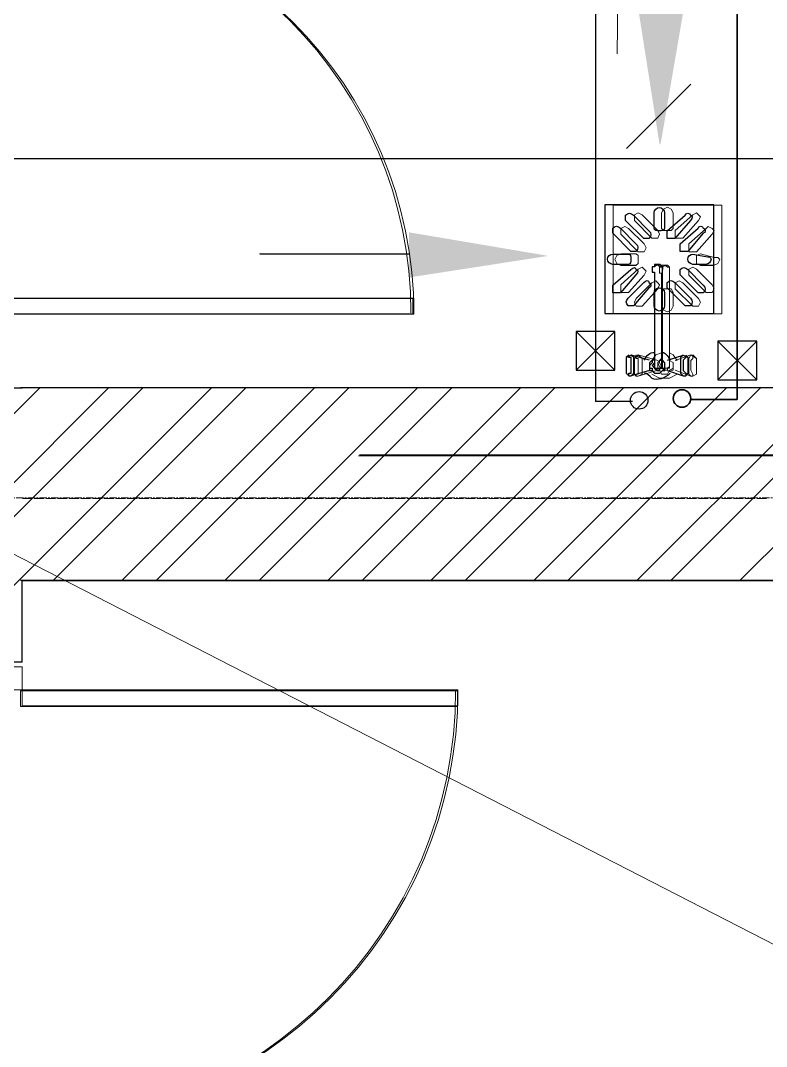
# Model space of a CAD drawing. Header units: millimetres. Extents: x -10178924 to 11692288, y -947381 to 58396.
# Drawn here: x 773527 to 775153, y -787886 to -785650 of the extents above; entities that cross this region are included whole.
import ezdxf

# ---------------------------------------------------------------- set-up
doc = ezdxf.new("R2010")
doc.units = ezdxf.units.MM
doc.linetypes.add('HIDDEN', pattern=[9.525, 6.35, -3.175])
doc.linetypes.add('осевая', pattern=[50.8, 31.75, -6.35, 6.35, -6.35])
for name, color, linetype, lineweight in [('PDF _0', 7, 'Continuous', 9), ('PDF _Разрезы', 7, 'Continuous', 9), ('PDF _Текст', 7, 'Continuous', 5), ('АР_Двери', 250, 'Continuous', 9), ('Двери', 7, 'Continuous', 9), ('Оси', 253, 'Continuous', 9), ('Основная ГКЛ', 250, 'Continuous', 9), ('Размеры осевые', 153, 'Continuous', 9), ('Сантехнические приборы', 7, 'Continuous', 9), ('ШТРИХОВКА', 252, 'Continuous', 15)]:
    doc.layers.add(name, color=color, linetype=linetype, lineweight=lineweight)
for name, color, linetype in [('PDF _PDF _Разрезы', 7, 'Continuous'), ('PDF _ВК_В1', 5, 'Continuous'), ('PDF _ВК_Т3', 1, 'Continuous'), ('PDF _Стены внутр.1', 7, 'Continuous'), ('PDF _ТХ оборудование', 1, 'Continuous'), ('Стены внутр.1', 7, 'Continuous'), ('ТХ пищеблок новое 12.09', 252, 'Continuous')]:
    doc.layers.add(name, color=color, linetype=linetype)
for name, color, linetype, true_color in [('PDF _АР_Двери', 7, 'Continuous', 0x545454), ('PDF _Оборудование', 7, 'Continuous', 0x767676), ('PDF _Оси', 8, 'Continuous', 0x414141), ('PDF _Размеры осевые', 7, 'Continuous', 0x5d6970), ('PDF _Стены отделка', 7, 'Continuous', 0xb505c2), ('PDF _штриховка', 7, 'Continuous', 0x95834a)]:
    doc.layers.add(name, color=color, linetype=linetype, true_color=true_color)
doc.layers.add('PDF _Сантехнические приборы', color=7, linetype='Continuous', lineweight=9, true_color=0x767676)
doc.layers.add('PDF _ТХ ВК Трапы', color=7, linetype='Continuous', lineweight=9, true_color=0x7f7f7f)

# ---------------------------------------------------------------- blocks, each defined once
blk = doc.blocks.new('*U2241')
at = {"layer": 'АР_Двери'}
for points in [[(50, 0), (0, 0), (0, 125), (50, 125)], [(1414.8, 0), (1464.8, 0), (1464.8, 125), (1414.8, 125)], [(50, -464.8), (85, -464.8), (85, 0), (50, 0)], [(1414.8, -900), (1379.8, -900), (1379.8, 0), (1414.8, 0)]]:
    blk.add_lwpolyline(points, close=True, dxfattribs=at)
for centre, radius, start, end in [((50, 0), 464.8, 270, 0), ((1414.8, 0), 900, 180, 270)]:
    blk.add_arc(centre, radius, start, end, dxfattribs=at)
at = {"layer": 'Основная ГКЛ', "ltscale": 5}
for p, q in [((-10, 0), (-10, 125)), ((1474.8, 0), (1474.8, 125))]:
    blk.add_line(p, q, dxfattribs=at)
blk = doc.blocks.new('*U2231')
at = {"layer": 'АР_Двери'}
for points in [[(-999.9, 0), (-1049.9, 0), (-1049.9, 125), (-999.9, 125)], [(-50, 0), (0, 0), (0, 125), (-50, 125)], [(-50, -949.9), (-85, -949.9), (-85, 0), (-50, 0)]]:
    blk.add_lwpolyline(points, close=True, dxfattribs=at)
blk.add_arc((-50, 0), 949.9, 180, 270, dxfattribs=at)
at = {"layer": 'Основная ГКЛ', "linetype": 'HIDDEN', "ltscale": 5}
for p, q in [((-1059.9, 125), (-1059.9, 0)), ((10, 0), (10, 125))]:
    blk.add_line(p, q, dxfattribs=at)
blk = doc.blocks.new('_Oblique')
at = {"color": 0, "linetype": 'ByBlock', "lineweight": -2}
blk.add_line((-0.5, -0.5), (0.5, 0.5), dxfattribs=at)
blk = doc.blocks.new('A$C5282721b')
at = {"layer": 'ШТРИХОВКА', "ltscale": 100, "true_color": 0x000000, "transparency": 33554687}
h = blk.add_hatch(dxfattribs=at)
h.set_pattern_fill('ANSI31', color=18, scale=50)
h.set_pattern_definition([(45, (-78432.53, 22970.06), (-112.2532, 112.2532), [])])
h.paths.add_polyline_path([(51172.073, -6080.061), (51172.073, -6258.074), (50792.073, -6258.074), (50792.073, -5660.061), (53709.391, -5660.061), (53709.391, -5442.061), (54269.391, -5442.061), (54269.391, -12156.906), (47519.391, -12156.906), (47519.391, -11596.906), (50792.073, -11596.906), (50792.073, -11510.474), (51172.073, -11510.474), (51172.073, -11596.906), (53709.391, -11596.906), (53709.391, -6080.061)])
at = {"layer": 'PDF _Разрезы', "color": 18, "lineweight": 9, "true_color": 0x000000, "transparency": 33554687}
blk.add_lwpolyline([(-3851.775, -5161.054), (61037.167, -5161.054)], dxfattribs=at)
at = {"layer": 'PDF _ТХ ВК Трапы', "transparency": 33554687}
blk.add_line((52468.857, -4932.427), (52473.09, -4602.225), dxfattribs=at)
at = {"layer": 'Оси', "color": 18, "ltscale": 50, "true_color": 0x000000, "transparency": 33554687}
blk.add_line((51907.043, -5806.478), (55244.94, -5806.478), dxfattribs=at)
at = {"layer": 'Размеры осевые', "color": 251, "linetype": 'осевая', "ltscale": 0.5, "transparency": 33554687}
blk.add_line((-9750, -5900), (57900, -5900), dxfattribs=at)
at = {"layer": 'Сантехнические приборы', "color": 18, "true_color": 0x000000, "transparency": 33554559}
blk.add_lwpolyline([(52016.995, -5368.702), (51691.026, -5368.702)], dxfattribs=at)
blk.add_lwpolyline([(52016.995, -5368.702), (51691.026, -5368.702)], dxfattribs=at)
for points in [[(52516.531, -4834.994), (52563.098, -5131.329), (52613.898, -4834.994)], [(52016.995, -5322.135), (52317.563, -5372.936), (52016.995, -5419.503)]]:
    blk.add_solid(points, dxfattribs=at)
at = {"layer": 'Стены внутр.1', "color": 18, "linetype": 'Continuous', "true_color": 0x000000, "transparency": 33554687}
blk.add_line((51172.073, -6258.074), (50792.073, -6258.074), dxfattribs=at)
at = {"layer": 'Стены внутр.1', "color": 18, "linetype": 'Continuous', "true_color": 0x000000, "transparency": 33554687, "flags": 128}
for points in [[(50792.073, -5660.061), (51172.073, -5660.061)], [(53709.391, -5660.061), (51172.073, -5660.061)], [(51172.073, -6258.074), (51172.073, -6080.061)], [(51172.073, -6080.061), (53709.391, -6080.061)]]:
    blk.add_lwpolyline(points, dxfattribs=at)
at = {"layer": 'ТХ пищеблок новое 12.09', "transparency": 33554687}
for p, q in [((52442.133, -5261.475), (52442.133, -5498.51)), ((52679.169, -5261.475), (52442.133, -5261.475)), ((52679.169, -5498.51), (52679.169, -5261.475)), ((52487.277, -5284.078), (52487.277, -5284.049)), ((52487.277, -5284.049), (52487.277, -5284.049)), ((52487.277, -5284.163), (52487.277, -5284.078)), ((52487.277, -5284.303), (52487.277, -5284.163)), ((52487.277, -5284.493), (52487.277, -5284.303)), ((52487.277, -5284.733), (52487.277, -5284.493)), ((52487.277, -5285.019), (52487.277, -5284.733)), ((52487.277, -5285.349), (52487.277, -5285.019)), ((52487.277, -5285.721), (52487.277, -5285.349)), ((52487.277, -5286.132), (52487.277, -5285.721)), ((52487.277, -5286.58), (52487.277, -5286.132)), ((52487.277, -5287.062), (52487.277, -5286.58)), ((52487.277, -5287.576), (52487.277, -5287.062)), ((52487.277, -5288.12), (52487.277, -5287.576)), ((52487.277, -5288.69), (52487.277, -5288.12)), ((52487.277, -5289.285), (52487.277, -5288.69)), ((52487.277, -5289.902), (52487.277, -5289.285)), ((52487.277, -5290.538), (52487.277, -5289.902)), ((52487.277, -5291.192), (52487.277, -5290.538)), ((52487.277, -5291.86), (52487.277, -5291.192)), ((52487.277, -5292.541), (52487.277, -5291.86)), ((52487.277, -5293.231), (52487.277, -5292.541)), ((52487.277, -5293.929), (52487.277, -5293.231)), ((52487.277, -5294.631), (52487.277, -5293.929)), ((52487.277, -5295.336), (52487.277, -5294.631)), ((52487.277, -5295.336), (52487.277, -5295.336)), ((52526.789, -5334.843), (52487.283, -5295.337)), ((52504.214, -5284.05), (52538.076, -5317.912)), ((52549.364, -5312.268), (52549.364, -5278.406)), ((52571.938, -5278.406), (52571.938, -5312.268)), ((52577.582, -5317.912), (52617.088, -5284.05)), ((52628.375, -5295.337), (52594.513, -5334.843)), ((52459.059, -5323.555), (52459.059, -5312.268)), ((52475.995, -5312.268), (52509.858, -5346.13)), ((52605.801, -5346.13), (52645.306, -5312.268)), ((52498.57, -5363.061), (52459.064, -5323.555)), ((52527.488, -5334.842), (52526.783, -5334.842)), ((52526.783, -5334.842), (52526.783, -5334.842)), ((52528.191, -5334.842), (52527.488, -5334.842)), ((52528.889, -5334.842), (52528.191, -5334.842)), ((52529.579, -5334.842), (52528.889, -5334.842)), ((52530.26, -5334.842), (52529.579, -5334.842)), ((52530.928, -5334.842), (52530.26, -5334.842)), ((52531.582, -5334.842), (52530.928, -5334.842)), ((52532.218, -5334.842), (52531.582, -5334.842)), ((52532.835, -5334.842), (52532.218, -5334.842)), ((52533.43, -5334.842), (52532.835, -5334.842)), ((52534, -5334.842), (52533.43, -5334.842)), ((52534.543, -5334.842), (52534, -5334.842)), ((52535.057, -5334.842), (52534.543, -5334.842)), ((52535.54, -5334.842), (52535.057, -5334.842)), ((52535.987, -5334.842), (52535.54, -5334.842)), ((52536.399, -5334.842), (52535.987, -5334.842)), ((52536.77, -5334.842), (52536.399, -5334.842)), ((52537.101, -5334.842), (52536.77, -5334.842)), ((52537.387, -5334.842), (52537.101, -5334.842)), ((52537.627, -5334.842), (52537.387, -5334.842)), ((52537.817, -5334.842), (52537.627, -5334.842)), ((52537.956, -5334.842), (52537.817, -5334.842)), ((52538.042, -5334.842), (52537.956, -5334.842)), ((52538.071, -5334.842), (52538.042, -5334.842)), ((52538.071, -5334.842), (52538.071, -5334.842)), ((52656.594, -5323.555), (52622.732, -5363.061)), ((52499.27, -5363.061), (52498.565, -5363.061)), ((52498.565, -5363.061), (52498.565, -5363.061)), ((52499.972, -5363.061), (52499.27, -5363.061)), ((52500.67, -5363.061), (52499.972, -5363.061)), ((52501.361, -5363.061), (52500.67, -5363.061)), ((52502.041, -5363.061), (52501.361, -5363.061)), ((52502.709, -5363.061), (52502.041, -5363.061)), ((52503.363, -5363.061), (52502.709, -5363.061)), ((52503.999, -5363.061), (52503.363, -5363.061)), ((52504.616, -5363.061), (52503.999, -5363.061)), ((52505.211, -5363.061), (52504.616, -5363.061)), ((52505.782, -5363.061), (52505.211, -5363.061)), ((52506.325, -5363.061), (52505.782, -5363.061)), ((52506.839, -5363.061), (52506.325, -5363.061)), ((52507.321, -5363.061), (52506.839, -5363.061)), ((52507.769, -5363.061), (52507.321, -5363.061)), ((52508.18, -5363.061), (52507.769, -5363.061)), ((52508.552, -5363.061), (52508.18, -5363.061)), ((52508.882, -5363.061), (52508.552, -5363.061)), ((52509.168, -5363.061), (52508.882, -5363.061)), ((52509.408, -5363.061), (52509.168, -5363.061)), ((52509.599, -5363.061), (52509.408, -5363.061)), ((52509.738, -5363.061), (52509.599, -5363.061)), ((52509.823, -5363.061), (52509.738, -5363.061)), ((52509.852, -5363.061), (52509.823, -5363.061)), ((52509.852, -5363.061), (52509.852, -5363.061)), ((52459.064, -5368.705), (52492.927, -5368.705)), ((52634.019, -5368.705), (52662.238, -5374.349)), ((52492.927, -5391.28), (52459.064, -5391.28)), ((52459.064, -5436.43), (52498.57, -5402.567)), ((52550.42, -5396.924), (52544.776, -5396.924)), ((52550.42, -5396.924), (52544.776, -5396.924)), ((52544.776, -5396.924), (52544.776, -5402.567)), ((52544.776, -5396.924), (52544.776, -5402.567)), ((52544.776, -5402.567), (52544.776, -5408.211)), ((52544.776, -5408.211), (52544.776, -5408.211)), ((52544.776, -5408.211), (52550.42, -5408.211)), ((52556.064, -5391.28), (52550.42, -5391.28)), ((52550.42, -5391.28), (52550.42, -5396.924)), ((52556.064, -5391.28), (52550.42, -5396.924)), ((52550.42, -5396.924), (52550.42, -5396.924)), ((52550.42, -5408.211), (52550.42, -5611.384)), ((52561.708, -5391.28), (52556.064, -5391.28)), ((52556.064, -5391.28), (52556.064, -5391.28)), ((52561.708, -5396.924), (52556.064, -5391.28)), ((52567.351, -5396.924), (52561.708, -5391.28)), ((52561.708, -5391.28), (52561.708, -5391.28)), ((52567.351, -5396.924), (52561.708, -5396.924)), ((52561.708, -5396.924), (52561.708, -5396.924)), ((52567.351, -5396.924), (52567.351, -5396.924)), ((52567.351, -5402.567), (52567.351, -5396.924)), ((52567.351, -5396.924), (52567.351, -5402.567)), ((52567.351, -5408.211), (52567.351, -5402.567)), ((52567.351, -5408.211), (52567.351, -5408.211)), ((52567.351, -5611.384), (52567.351, -5408.211)), ((52605.795, -5402.596), (52605.795, -5402.567)), ((52605.795, -5402.567), (52605.795, -5402.567)), ((52605.795, -5402.681), (52605.795, -5402.596)), ((52605.795, -5402.82), (52605.795, -5402.681)), ((52605.795, -5403.011), (52605.795, -5402.82)), ((52605.795, -5403.251), (52605.795, -5403.011)), ((52605.795, -5403.537), (52605.795, -5403.251)), ((52605.795, -5403.867), (52605.795, -5403.537)), ((52605.795, -5404.239), (52605.795, -5403.867)), ((52605.795, -5404.65), (52605.795, -5404.239)), ((52605.795, -5405.098), (52605.795, -5404.65)), ((52605.795, -5405.58), (52605.795, -5405.098)), ((52605.795, -5406.094), (52605.795, -5405.58)), ((52605.795, -5406.637), (52605.795, -5406.094)), ((52605.795, -5407.208), (52605.795, -5406.637)), ((52605.795, -5407.803), (52605.795, -5407.208)), ((52605.795, -5408.419), (52605.795, -5407.803)), ((52605.795, -5409.056), (52605.795, -5408.419)), ((52605.795, -5409.71), (52605.795, -5409.056)), ((52622.732, -5402.567), (52656.594, -5436.43)), ((52662.238, -5391.28), (52634.019, -5391.28)), ((52509.858, -5413.855), (52475.995, -5453.361)), ((52492.927, -5464.648), (52526.789, -5430.786)), ((52577.577, -5442.073), (52577.577, -5430.785)), ((52594.513, -5430.786), (52628.375, -5464.648)), ((52605.795, -5410.378), (52605.795, -5409.71)), ((52605.795, -5411.058), (52605.795, -5410.378)), ((52605.795, -5411.749), (52605.795, -5411.058)), ((52605.795, -5412.446), (52605.795, -5411.749)), ((52605.795, -5413.149), (52605.795, -5412.446)), ((52605.795, -5413.854), (52605.795, -5413.149)), ((52605.795, -5413.854), (52605.795, -5413.854)), ((52645.306, -5453.361), (52605.801, -5413.855)), ((52538.076, -5442.073), (52504.214, -5481.579)), ((52549.364, -5481.579), (52549.364, -5453.361)), ((52571.938, -5453.361), (52571.938, -5481.579)), ((52617.088, -5481.579), (52577.582, -5442.073)), ((52646.006, -5453.36), (52645.301, -5453.36)), ((52645.301, -5453.36), (52645.301, -5453.36)), ((52646.709, -5453.36), (52646.006, -5453.36)), ((52647.406, -5453.36), (52646.709, -5453.36)), ((52648.097, -5453.36), (52647.406, -5453.36)), ((52648.777, -5453.36), (52648.097, -5453.36)), ((52649.446, -5453.36), (52648.777, -5453.36)), ((52650.099, -5453.36), (52649.446, -5453.36)), ((52650.736, -5453.36), (52650.099, -5453.36)), ((52651.353, -5453.36), (52650.736, -5453.36)), ((52651.947, -5453.36), (52651.353, -5453.36)), ((52652.518, -5453.36), (52651.947, -5453.36)), ((52653.061, -5453.36), (52652.518, -5453.36)), ((52653.575, -5453.36), (52653.061, -5453.36)), ((52654.057, -5453.36), (52653.575, -5453.36)), ((52654.505, -5453.36), (52654.057, -5453.36)), ((52654.916, -5453.36), (52654.505, -5453.36)), ((52655.288, -5453.36), (52654.916, -5453.36)), ((52655.618, -5453.36), (52655.288, -5453.36)), ((52655.905, -5453.36), (52655.618, -5453.36)), ((52656.144, -5453.36), (52655.905, -5453.36)), ((52656.335, -5453.36), (52656.144, -5453.36)), ((52656.474, -5453.36), (52656.335, -5453.36)), ((52656.559, -5453.36), (52656.474, -5453.36)), ((52656.588, -5453.36), (52656.559, -5453.36)), ((52656.588, -5453.36), (52656.588, -5453.36)), ((52442.133, -5498.51), (52679.169, -5498.51)), ((52492.95, -5481.579), (52492.921, -5481.579)), ((52492.921, -5481.579), (52492.921, -5481.579)), ((52493.035, -5481.579), (52492.95, -5481.579)), ((52493.175, -5481.579), (52493.035, -5481.579)), ((52493.365, -5481.579), (52493.175, -5481.579)), ((52493.605, -5481.579), (52493.365, -5481.579)), ((52493.891, -5481.579), (52493.605, -5481.579)), ((52494.221, -5481.579), (52493.891, -5481.579)), ((52494.593, -5481.579), (52494.221, -5481.579)), ((52495.004, -5481.579), (52494.593, -5481.579)), ((52495.452, -5481.579), (52495.004, -5481.579)), ((52495.934, -5481.579), (52495.452, -5481.579)), ((52496.448, -5481.579), (52495.934, -5481.579)), ((52496.992, -5481.579), (52496.448, -5481.579)), ((52497.562, -5481.579), (52496.992, -5481.579)), ((52498.157, -5481.579), (52497.562, -5481.579)), ((52498.774, -5481.579), (52498.157, -5481.579)), ((52499.41, -5481.579), (52498.774, -5481.579)), ((52500.064, -5481.579), (52499.41, -5481.579)), ((52500.732, -5481.579), (52500.064, -5481.579)), ((52501.413, -5481.579), (52500.732, -5481.579)), ((52502.103, -5481.579), (52501.413, -5481.579)), ((52502.801, -5481.579), (52502.103, -5481.579)), ((52503.503, -5481.579), (52502.801, -5481.579)), ((52504.209, -5481.579), (52503.503, -5481.579)), ((52504.209, -5481.579), (52504.209, -5481.579)), ((52628.37, -5481.579), (52617.083, -5481.579)), ((52493.983, -5588.809), (52488.339, -5594.453)), ((52499.627, -5588.809), (52488.339, -5594.453)), ((52488.339, -5594.453), (52488.339, -5594.453)), ((52488.339, -5594.453), (52488.339, -5600.097)), ((52488.339, -5600.097), (52488.339, -5605.741)), ((52488.339, -5605.741), (52488.339, -5617.028)), ((52493.983, -5594.453), (52493.983, -5588.809)), ((52499.627, -5594.453), (52493.983, -5594.453)), ((52505.271, -5594.453), (52499.627, -5588.809)), ((52539.133, -5600.097), (52499.627, -5588.809)), ((52499.627, -5600.097), (52499.627, -5594.453)), ((52499.627, -5605.741), (52499.627, -5600.097)), ((52499.627, -5617.028), (52499.627, -5605.741)), ((52505.271, -5600.097), (52505.271, -5594.453)), ((52505.271, -5605.741), (52505.271, -5600.097)), ((52505.271, -5617.028), (52505.271, -5605.741)), ((52544.776, -5600.097), (52539.133, -5605.741)), ((52539.133, -5605.741), (52539.133, -5605.741)), ((52539.133, -5605.741), (52539.133, -5617.028)), ((52544.776, -5605.741), (52539.133, -5611.384)), ((52550.42, -5594.453), (52544.776, -5600.097)), ((52550.42, -5600.097), (52544.776, -5600.097)), ((52544.776, -5600.097), (52544.776, -5605.741)), ((52550.42, -5605.741), (52544.776, -5611.384)), ((52550.42, -5605.741), (52550.42, -5605.741)), ((52567.351, -5600.097), (52567.351, -5594.453)), ((52572.995, -5605.741), (52567.351, -5600.097)), ((52572.995, -5605.741), (52567.351, -5600.097)), ((52567.351, -5600.097), (52567.351, -5600.097)), ((52567.351, -5611.384), (52567.351, -5605.741)), ((52567.351, -5605.741), (52567.351, -5605.741)), ((52572.995, -5617.028), (52572.995, -5605.741)), ((52572.995, -5605.741), (52572.995, -5605.741)), ((52572.995, -5611.384), (52572.995, -5605.741)), ((52578.639, -5600.097), (52612.501, -5588.809)), ((52612.501, -5588.809), (52606.857, -5594.453)), ((52606.857, -5594.453), (52606.857, -5600.097)), ((52606.857, -5600.097), (52606.857, -5605.741)), ((52606.857, -5605.741), (52606.857, -5617.028)), ((52612.501, -5588.809), (52623.788, -5594.453)), ((52618.145, -5594.453), (52612.501, -5600.097)), ((52612.501, -5600.097), (52612.501, -5605.741)), ((52612.501, -5605.741), (52612.501, -5617.028)), ((52623.788, -5594.453), (52618.145, -5588.809)), ((52618.145, -5588.809), (52618.145, -5594.453)), ((52618.145, -5594.453), (52618.145, -5594.453)), ((52623.788, -5600.097), (52623.788, -5594.453)), ((52623.788, -5594.453), (52623.788, -5594.453)), ((52623.788, -5605.741), (52623.788, -5600.097)), ((52623.788, -5617.028), (52623.788, -5605.741)), ((52488.339, -5617.028), (52488.339, -5622.672)), ((52488.339, -5622.672), (52488.339, -5628.315)), ((52488.339, -5628.315), (52488.339, -5628.315)), ((52488.339, -5628.315), (52493.983, -5633.959)), ((52493.983, -5633.959), (52488.339, -5628.315)), ((52493.983, -5633.959), (52493.983, -5628.315)), ((52493.983, -5628.315), (52499.627, -5628.315)), ((52499.627, -5622.672), (52499.627, -5617.028)), ((52539.133, -5622.672), (52499.627, -5633.959)), ((52499.627, -5628.315), (52499.627, -5622.672)), ((52499.627, -5633.959), (52505.271, -5628.315)), ((52505.271, -5622.672), (52505.271, -5617.028)), ((52505.271, -5628.315), (52505.271, -5622.672)), ((52539.133, -5611.384), (52539.133, -5617.028)), ((52539.133, -5617.028), (52539.133, -5622.672)), ((52539.133, -5617.028), (52544.776, -5617.028)), ((52539.133, -5622.672), (52544.776, -5622.672)), ((52544.776, -5611.384), (52544.776, -5611.384)), ((52544.776, -5611.384), (52550.42, -5617.028)), ((52544.776, -5617.028), (52544.776, -5622.672)), ((52544.776, -5622.672), (52550.42, -5628.315)), ((52544.776, -5622.672), (52550.42, -5628.315)), ((52550.42, -5611.384), (52550.42, -5617.028)), ((52550.42, -5617.028), (52550.42, -5617.028)), ((52550.42, -5617.028), (52556.064, -5622.672)), ((52550.42, -5617.028), (52550.42, -5617.028)), ((52550.42, -5617.028), (52556.064, -5617.028)), ((52550.42, -5628.315), (52556.064, -5628.315)), ((52550.42, -5628.315), (52556.064, -5628.315)), ((52556.064, -5617.028), (52561.708, -5617.028)), ((52556.064, -5617.028), (52556.064, -5617.028)), ((52556.064, -5622.672), (52556.064, -5622.672)), ((52556.064, -5622.672), (52561.708, -5622.672)), ((52556.064, -5628.315), (52561.708, -5628.315)), ((52556.064, -5628.315), (52561.708, -5628.315)), ((52561.708, -5617.028), (52567.351, -5611.384)), ((52561.708, -5622.672), (52561.708, -5617.028)), ((52561.708, -5617.028), (52567.351, -5617.028)), ((52561.708, -5617.028), (52561.708, -5617.028)), ((52561.708, -5617.028), (52561.708, -5617.028)), ((52561.708, -5628.315), (52567.351, -5622.672)), ((52561.708, -5628.315), (52567.351, -5622.672)), ((52567.351, -5617.028), (52567.351, -5611.384)), ((52567.351, -5611.384), (52567.351, -5611.384)), ((52567.351, -5622.672), (52572.995, -5617.028)), ((52567.351, -5622.672), (52572.995, -5622.672)), ((52572.995, -5617.028), (52572.995, -5611.384)), ((52572.995, -5622.672), (52572.995, -5617.028)), ((52572.995, -5617.028), (52572.995, -5617.028)), ((52578.639, -5622.672), (52612.501, -5633.959)), ((52606.857, -5617.028), (52606.857, -5622.672)), ((52606.857, -5622.672), (52606.857, -5628.315)), ((52606.857, -5628.315), (52612.501, -5633.959)), ((52612.501, -5617.028), (52612.501, -5622.672)), ((52612.501, -5622.672), (52618.145, -5628.315)), ((52618.145, -5628.315), (52618.145, -5628.315)), ((52618.145, -5628.315), (52618.145, -5633.959)), ((52618.145, -5633.959), (52623.788, -5628.315)), ((52618.145, -5633.959), (52623.788, -5628.315)), ((52623.788, -5622.672), (52623.788, -5617.028)), ((52623.788, -5628.315), (52623.788, -5622.672)), ((52623.788, -5628.315), (52623.788, -5628.315)), ((52493.983, -5633.959), (52499.627, -5633.959)), ((52499.627, -5633.959), (52499.627, -5633.959)), ((52612.501, -5633.959), (52612.501, -5633.959)), ((52612.501, -5633.959), (52618.145, -5633.959))]:
    blk.add_line(p, q, dxfattribs=at)
for points in [[(52549.358, -5278.405), (52549.358, -5272.762), (52555.002, -5267.118), (52560.646, -5267.118)], [(52560.646, -5267.118), (52566.289, -5267.118), (52571.933, -5272.762), (52571.933, -5278.405)], [(52487.277, -5284.049), (52492.921, -5278.405), (52498.565, -5278.405), (52504.209, -5284.049)], [(52617.083, -5284.049), (52617.083, -5278.405), (52628.37, -5278.405), (52628.37, -5284.049)], [(52628.37, -5284.049), (52634.014, -5284.049), (52634.014, -5289.693), (52628.37, -5295.336)], [(52459.059, -5312.268), (52464.703, -5306.624), (52470.346, -5306.624), (52475.99, -5312.268)], [(52538.071, -5317.911), (52543.714, -5323.555), (52543.714, -5329.199), (52538.071, -5334.842)], [(52560.646, -5317.911), (52555.002, -5317.911), (52549.358, -5317.911), (52549.358, -5312.268)], [(52571.933, -5312.268), (52571.933, -5317.911), (52566.289, -5317.911), (52560.646, -5317.911)], [(52577.577, -5334.842), (52577.577, -5329.199), (52577.577, -5323.555), (52577.577, -5317.911)], [(52645.301, -5312.268), (52645.301, -5306.624), (52656.588, -5306.624), (52656.588, -5312.268)], [(52656.588, -5312.268), (52662.232, -5312.268), (52662.232, -5323.555), (52656.588, -5323.555)], [(52594.508, -5334.842), (52588.864, -5334.842), (52583.22, -5334.842), (52577.577, -5334.842)], [(52509.852, -5346.13), (52515.496, -5351.773), (52515.496, -5357.417), (52509.852, -5363.061)], [(52605.795, -5363.061), (52605.795, -5357.417), (52605.795, -5351.773), (52605.795, -5346.13)], [(52622.726, -5363.061), (52617.083, -5363.061), (52611.439, -5363.061), (52605.795, -5363.061)], [(52447.771, -5379.992), (52447.771, -5374.348), (52453.415, -5368.705), (52459.059, -5368.705)], [(52459.059, -5391.279), (52453.415, -5391.279), (52447.771, -5385.636), (52447.771, -5379.992)], [(52492.921, -5368.705), (52498.565, -5368.705), (52498.565, -5374.348), (52498.565, -5379.992)], [(52498.565, -5379.992), (52498.565, -5385.636), (52498.565, -5391.279), (52492.921, -5391.279)], [(52622.726, -5379.992), (52622.726, -5374.348), (52628.37, -5368.705), (52634.014, -5368.705)], [(52634.014, -5391.279), (52628.37, -5391.279), (52622.726, -5385.636), (52622.726, -5379.992)], [(52662.232, -5374.348), (52667.876, -5374.348), (52673.52, -5374.348), (52673.52, -5379.992)], [(52673.52, -5379.992), (52673.52, -5385.636), (52667.876, -5391.279), (52662.232, -5391.279)], [(52498.565, -5402.567), (52504.209, -5396.923), (52509.852, -5396.923), (52509.852, -5402.567)], [(52509.852, -5402.567), (52515.496, -5402.567), (52515.496, -5408.21), (52509.852, -5413.854)], [(52605.795, -5402.567), (52611.439, -5396.923), (52617.083, -5396.923), (52622.726, -5402.567)], [(52526.783, -5430.785), (52532.427, -5425.142), (52538.071, -5425.142), (52538.071, -5430.785)], [(52538.071, -5430.785), (52543.714, -5430.785), (52543.714, -5442.073), (52538.071, -5442.073)], [(52577.577, -5430.785), (52583.22, -5425.142), (52588.864, -5425.142), (52594.508, -5430.785)], [(52459.059, -5453.36), (52459.059, -5447.716), (52459.059, -5442.073), (52459.059, -5436.429)], [(52475.99, -5453.36), (52470.346, -5453.36), (52464.703, -5453.36), (52459.059, -5453.36)], [(52549.358, -5453.36), (52549.358, -5447.716), (52555.002, -5442.073), (52560.646, -5442.073)], [(52560.646, -5442.073), (52566.289, -5442.073), (52571.933, -5447.716), (52571.933, -5453.36)], [(52656.588, -5436.429), (52662.232, -5442.073), (52662.232, -5447.716), (52656.588, -5453.36)], [(52492.921, -5481.579), (52487.277, -5475.935), (52487.277, -5470.291), (52492.921, -5464.647)], [(52628.37, -5464.647), (52634.014, -5470.291), (52634.014, -5475.935), (52628.37, -5481.579)], [(52560.646, -5492.866), (52555.002, -5492.866), (52549.358, -5487.222), (52549.358, -5481.579)], [(52571.933, -5481.579), (52571.933, -5487.222), (52566.289, -5492.866), (52560.646, -5492.866)], [(52527.84, -5600.096), (52533.483, -5588.809), (52539.127, -5583.165), (52550.414, -5583.165)], [(52567.345, -5583.165), (52572.989, -5583.165), (52578.633, -5588.809), (52584.277, -5600.096)], [(52544.771, -5639.602), (52539.127, -5633.958), (52533.483, -5628.315), (52527.84, -5628.315)], [(52584.277, -5628.315), (52572.989, -5639.602), (52556.058, -5645.246), (52544.771, -5639.602)]]:
    blk.add_open_spline(points, degree=3, dxfattribs=at)
at = {"color": 18, "linetype": 'ByBlock', "true_color": 0x000000, "transparency": 33554687, "xscale": -1.000000000000001, "rotation": 90}
blk.add_blockref('*U2241', (51125.929, -4085.176), dxfattribs=at)
at = {"layer": 'PDF _Стены отделка', "ltscale": 0.1, "transparency": 33554687, "xscale": 140, "yscale": 140, "zscale": 140, "rotation": 180}
blk.add_blockref('_Oblique', (52559.391, -5068.784), dxfattribs=at)
at = {"layer": 'Двери', "color": 18, "linetype": 'Continuous', "ltscale": 2, "true_color": 0x000000, "transparency": 33554687, "rotation": 90}
blk.add_blockref('*U2231', (51172.073, -6268.074), dxfattribs=at)

msp = doc.modelspace()

# ---------------------------------------------------------------- linework, layer by layer
at = {"layer": 'PDF _0', "lineweight": 25}
for points in [[(774738, -786412.3), (774822.6, -786412.3), (774822.6, -786327.7), (774738, -786327.7)], [(775047, -786433.5), (775131.7, -786433.5), (775131.7, -786348.9), (775047, -786348.9)]]:
    msp.add_lwpolyline(points, close=True, dxfattribs=at)
for points in [[(774738, -786327.7), (774822.6, -786412.3)], [(774822.6, -786327.7), (774738, -786412.3)], [(775047, -786348.9), (775131.7, -786433.5)], [(775131.7, -786348.9), (775047, -786433.5)]]:
    msp.add_lwpolyline(points, dxfattribs=at)
at = {"layer": 'PDF _PDF _Разрезы', "lineweight": 9}
msp.add_lwpolyline([(718506.2, -785950.9), (783388.3, -785950.9)], dxfattribs=at)
at = {"layer": 'PDF _АР_Двери', "lineweight": 9}
msp.add_lwpolyline([(774378.1, -786287.5, 0.414212), (773478.5, -785387.9, 0.414212), (773942.1, -784924.3)], format="xyb", dxfattribs=at)
for points in [[(774382.4, -786289.6), (774382.4, -786255.7), (773480.7, -786255.7), (773480.7, -786289.6)], [(774479.7, -787110.9), (774479.7, -787144.7), (773527.3, -787144.7), (773527.3, -787110.9)]]:
    msp.add_lwpolyline(points, close=True, dxfattribs=at)
msp.add_arc((773525.1, -787108.8), 950.4, 270, 360, dxfattribs=at)
at = {"layer": 'PDF _ВК_В1', "lineweight": 30}
for points in [[(768798.5, -792055.4), (768798.5, -785312), (774780, -785312), (774780, -786480.3)], [(774860.7, -786480.1), (774780.3, -786480.1)]]:
    msp.add_lwpolyline(points, dxfattribs=at)
msp.add_circle((774875.5, -786478), 19.1, dxfattribs=at)
at = {"layer": 'PDF _ВК_Т3', "lineweight": 35}
for points in [[(775089.2, -786475.8), (775089.2, -785222.8), (772401.1, -785222.8), (772401.1, -783796.2)], [(774987.7, -786475.9), (775089.3, -786475.9)]]:
    msp.add_lwpolyline(points, dxfattribs=at)
msp.add_circle((774968.7, -786473.7), 19.1, dxfattribs=at)
at = {"layer": 'PDF _Оборудование', "color": 110, "lineweight": 9, "true_color": 0x00ff7f}
for points in [[(775055.5, -786289.6), (775055.5, -786052.5), (774818.4, -786052.5), (774818.4, -786289.6)], [(775055.5, -786289.6), (775055.5, -786052.5), (774818.4, -786052.5), (774818.4, -786289.6)], [(774949.6, -786069.4), (774949.6, -786103.3), (774945.4, -786107.5), (774936.9, -786107.5), (774928.5, -786107.5), (774924.2, -786103.3), (774924.2, -786069.4), (774928.5, -786061), (774936.9, -786056.7), (774945.4, -786061)], [(775038.5, -786183.7), (775008.9, -786183.7), (775000.4, -786179.5), (775000.4, -786171), (775000.4, -786162.6), (775008.9, -786158.3), (775038.5, -786166.8), (775047, -786166.8), (775051.2, -786171), (775047, -786179.5)], [(774886.1, -786204.9), (774852.3, -786243), (774835.3, -786243), (774835.3, -786226.1), (774873.4, -786192.2), (774881.9, -786188), (774886.1, -786192.2), (774890.4, -786196.5)], [(774869.2, -786255.7), (774865, -786264.2), (774869.2, -786272.7), (774873.4, -786272.7), (774877.7, -786272.7), (774881.9, -786272.7), (774915.8, -786234.6), (774881.9, -786272.7), (774877.7, -786272.7), (774873.4, -786272.7), (774869.2, -786272.7), (774865, -786264.2), (774869.2, -786255.7), (774903.1, -786221.9)], [(774924.2, -786272.7), (774924.2, -786243), (774928.5, -786234.6), (774936.9, -786234.6), (774945.4, -786234.6), (774949.6, -786243), (774949.6, -786272.7), (774945.4, -786281.1), (774936.9, -786285.3), (774928.5, -786281.1)], [(774869.2, -786387), (774869.2, -786378.5), (774865, -786387), (774865, -786391.2), (774865, -786395.4), (774865, -786408.1), (774865, -786412.3), (774865, -786420.8), (774869.2, -786425), (774869.2, -786420.8), (774873.4, -786420.8), (774873.4, -786412.3), (774873.4, -786408.1), (774873.4, -786395.4), (774873.4, -786391.2), (774873.4, -786387)], [(774865, -786387), (774873.4, -786378.5)], [(774869.2, -786387), (774869.2, -786378.5), (774865, -786387), (774865, -786391.2), (774865, -786395.4), (774865, -786408.1), (774865, -786412.3), (774865, -786420.8), (774869.2, -786425), (774869.2, -786420.8), (774873.4, -786420.8), (774873.4, -786412.3), (774873.4, -786408.1), (774873.4, -786395.4), (774873.4, -786391.2), (774873.4, -786387)], [(774924.2, -786374.3), (774911.5, -786378.5), (774903.1, -786391.2), (774911.5, -786378.5)], [(774941.2, -786387), (774941.2, -786391.2), (774949.6, -786395.4), (774949.6, -786408.1), (774949.6, -786412.3), (774941.2, -786412.3), (774936.9, -786420.8), (774932.7, -786420.8), (774924.2, -786420.8), (774920, -786412.3), (774915.8, -786412.3), (774915.8, -786408.1), (774915.8, -786395.4), (774920, -786391.2), (774924.2, -786387), (774920, -786391.2), (774915.8, -786395.4), (774915.8, -786408.1), (774915.8, -786412.3), (774920, -786412.3), (774924.2, -786420.8), (774932.7, -786420.8), (774936.9, -786420.8), (774941.2, -786412.3), (774949.6, -786412.3), (774949.6, -786408.1), (774949.6, -786395.4), (774941.2, -786391.2)], [(775000.4, -786387), (774992, -786378.5), (774992, -786387), (774987.7, -786391.2), (774987.7, -786395.4), (774987.7, -786408.1), (774987.7, -786412.3), (774992, -786420.8), (774992, -786425), (775000.4, -786420.8), (775000.4, -786412.3), (775000.4, -786408.1), (775000.4, -786395.4), (775000.4, -786391.2)], [(775000.4, -786387), (774987.7, -786378.5)], [(775000.4, -786387), (774992, -786378.5), (774992, -786387), (774987.7, -786391.2), (774987.7, -786395.4), (774987.7, -786408.1), (774987.7, -786412.3), (774992, -786420.8), (774992, -786425), (775000.4, -786420.8), (775000.4, -786412.3), (775000.4, -786408.1), (775000.4, -786395.4), (775000.4, -786391.2)]]:
    msp.add_lwpolyline(points, close=True, dxfattribs=at)
for points in [[(774924.2, -786069.4), (774928.5, -786061), (774936.9, -786056.7), (774945.4, -786061), (774949.6, -786069.4)], [(774865, -786086.4), (774865, -786082.1), (774865, -786077.9), (774865, -786073.7), (774873.4, -786069.4), (774881.9, -786073.7)], [(774915.8, -786107.6), (774920, -786116), (774915.8, -786124.5), (774911.5, -786124.5), (774907.3, -786124.5), (774903.1, -786124.5), (774865, -786086.4), (774865, -786082.2), (774865, -786077.9), (774865, -786073.7), (774873.4, -786069.5), (774881.9, -786073.7)], [(774915.8, -786107.5), (774881.9, -786073.7), (774915.8, -786107.5), (774920, -786116), (774915.8, -786124.5), (774911.5, -786124.5), (774907.3, -786124.5), (774903.1, -786124.5), (774865, -786086.4)], [(774924.2, -786103.3), (774924.2, -786069.5)], [(774949.6, -786069.4), (774949.6, -786103.3)], [(774970.8, -786124.5), (774953.9, -786124.5), (774953.9, -786107.5), (774992, -786073.7)], [(775004.7, -786086.4), (774970.8, -786124.5), (774953.9, -786124.5), (774953.9, -786107.6), (774992, -786073.7)], [(775004.7, -786086.4), (775008.9, -786077.9), (775004.7, -786073.7), (775000.4, -786069.4), (774992, -786073.7), (775000.4, -786069.4), (775004.7, -786073.7), (775008.9, -786077.9), (775004.7, -786086.4), (774970.8, -786124.5)], [(774835.3, -786116), (774835.3, -786103.3), (774843.8, -786099.1), (774852.3, -786103.3), (774886.1, -786137.2), (774890.4, -786145.7), (774886.1, -786154.1), (774881.9, -786154.1), (774877.7, -786154.1), (774873.4, -786154.1), (774835.3, -786116), (774873.4, -786154.1), (774877.7, -786154.1), (774881.9, -786154.1), (774886.1, -786154.1), (774890.4, -786145.7), (774886.1, -786137.2)], [(774835.3, -786116), (774835.3, -786103.3), (774843.8, -786099.1), (774852.3, -786103.3)], [(774852.3, -786103.3), (774886.1, -786137.2)], [(774949.6, -786103.3), (774945.4, -786107.6), (774936.9, -786107.6), (774928.5, -786107.6), (774924.2, -786103.3)], [(775021.6, -786103.3), (775025.8, -786099.1), (775034.3, -786103.3), (775038.5, -786107.6), (775034.3, -786116), (775000.4, -786154.1), (774983.5, -786154.1), (774983.5, -786137.2), (775021.6, -786103.3), (774983.5, -786137.2), (774983.5, -786154.1), (775000.4, -786154.1)], [(775021.6, -786103.3), (775025.8, -786099.1), (775034.3, -786103.3), (775038.5, -786107.5), (775034.3, -786116), (775000.4, -786154.1)], [(774835.3, -786183.7), (774826.9, -786179.5), (774822.6, -786171), (774826.9, -786162.6), (774835.3, -786158.3), (774869.2, -786158.3)], [(774869.2, -786183.8), (774835.3, -786183.8), (774826.9, -786179.5), (774822.6, -786171.1), (774826.9, -786162.6), (774835.3, -786158.4)], [(774835.3, -786158.3), (774869.2, -786158.3), (774873.4, -786162.6), (774873.4, -786171), (774873.4, -786179.5), (774869.2, -786183.7), (774835.3, -786183.7)], [(774869.2, -786158.3), (774873.4, -786162.6), (774873.4, -786171), (774873.4, -786179.5), (774869.2, -786183.7)], [(775008.9, -786183.8), (775000.4, -786179.5), (775000.4, -786171.1), (775000.4, -786162.6), (775008.9, -786158.4)], [(775008.9, -786158.3), (775038.5, -786166.8)], [(775038.5, -786166.8), (775047, -786166.8), (775051.2, -786171), (775047, -786179.5), (775038.5, -786183.7)], [(774835.3, -786226.1), (774873.4, -786192.2)], [(774873.4, -786192.2), (774881.9, -786188), (774886.1, -786192.2), (774890.4, -786196.4), (774886.1, -786204.9), (774852.3, -786243)], [(774941.2, -786192.2), (774941.2, -786188), (774936.9, -786183.7), (774932.7, -786183.7), (774924.2, -786183.7), (774924.2, -786188), (774920, -786188), (774920, -786192.2), (774920, -786188)], [(774941.2, -786200.7), (774941.2, -786192.2), (774941.2, -786188), (774936.9, -786188), (774932.7, -786183.7), (774924.2, -786188), (774920, -786188), (774920, -786192.2), (774920, -786200.7)], [(774941.2, -786192.2), (774941.2, -786188), (774936.9, -786183.7), (774932.7, -786183.7), (774924.2, -786183.7), (774924.2, -786188), (774920, -786188)], [(774941.2, -786200.7), (774941.2, -786192.2), (774941.2, -786188), (774936.9, -786188), (774932.7, -786183.8), (774924.2, -786188), (774920, -786188), (774920, -786192.2), (774920, -786200.7)], [(774983.5, -786204.9), (774983.5, -786200.7), (774983.5, -786196.5), (774983.5, -786192.2), (774992, -786188), (775000.4, -786192.2), (775034.3, -786226.1), (775038.5, -786234.6), (775034.3, -786243), (775030.1, -786243), (775025.8, -786243), (775021.6, -786243), (774983.5, -786204.9), (775021.6, -786243), (775025.8, -786243), (775030.1, -786243), (775034.3, -786243), (775038.5, -786234.6), (775034.3, -786226.1)], [(774983.5, -786204.9), (774983.5, -786200.7), (774983.5, -786196.4), (774983.5, -786192.2), (774992, -786188), (775000.4, -786192.2), (775034.3, -786226.1)], [(775038.5, -786183.8), (775008.9, -786183.8)], [(774903.1, -786221.8), (774911.5, -786217.6), (774915.8, -786221.8), (774920, -786226.1), (774915.8, -786234.5)], [(774903.1, -786221.9), (774911.5, -786217.6), (774915.8, -786221.9), (774920, -786226.1), (774915.8, -786234.6)], [(774924.2, -786403.9), (774924.2, -786408.1), (774932.7, -786408.1), (774936.9, -786408.1), (774941.2, -786403.9), (774941.2, -786200.7)], [(774924.2, -786200.7), (774924.2, -786403.9)], [(774924.2, -786200.7), (774924.2, -786403.9)], [(774941.2, -786403.9), (774941.2, -786200.7)], [(774953.9, -786234.6), (774953.9, -786221.9), (774962.3, -786217.6), (774970.8, -786221.9), (775004.7, -786255.7), (775008.9, -786264.2), (775004.7, -786272.7), (774992, -786272.7), (774953.9, -786234.6), (774992, -786272.7), (775004.7, -786272.7), (775008.9, -786264.2), (775004.7, -786255.7)], [(774953.9, -786234.6), (774953.9, -786221.9), (774962.3, -786217.6), (774970.8, -786221.9)], [(774852.3, -786243), (774835.3, -786243), (774835.3, -786226.1)], [(774924.2, -786272.7), (774924.2, -786243), (774928.5, -786234.6), (774936.9, -786234.6), (774945.4, -786234.6), (774949.6, -786243)], [(774970.8, -786221.8), (775004.7, -786255.7)], [(774949.6, -786243), (774949.6, -786272.7), (774945.4, -786281.1), (774936.9, -786285.3), (774928.5, -786281.1), (774924.2, -786272.7)], [(774865, -786420.8), (774869.2, -786425), (774873.4, -786425), (774881.9, -786420.8), (774881.9, -786412.3), (774881.9, -786408.1), (774881.9, -786395.4), (774881.9, -786391.2), (774881.9, -786387), (774873.4, -786378.5), (774915.8, -786391.2)], [(774865, -786420.8), (774869.2, -786425.1), (774873.4, -786425.1), (774881.9, -786420.8), (774881.9, -786412.4), (774881.9, -786408.1), (774881.9, -786395.4), (774881.9, -786391.2), (774881.9, -786387), (774873.4, -786378.5), (774915.8, -786391.2)], [(774915.8, -786403.9), (774920, -786395.4), (774920, -786391.2), (774924.2, -786391.2), (774920, -786391.2), (774920, -786395.4), (774915.8, -786403.9), (774915.8, -786408.1), (774920, -786408.1), (774920, -786412.3), (774924.2, -786420.8), (774932.7, -786420.8), (774936.9, -786420.8), (774941.2, -786412.3), (774949.6, -786408.1), (774949.6, -786403.9), (774949.6, -786395.4), (774941.2, -786391.2)], [(774924.2, -786395.4), (774920, -786403.9), (774924.2, -786408.1), (774932.7, -786412.3), (774936.9, -786412.3), (774936.9, -786408.1), (774941.2, -786408.1), (774941.2, -786403.9), (774941.2, -786395.4)], [(774924.2, -786395.4), (774920, -786403.9), (774924.2, -786408.1), (774932.7, -786412.4), (774936.9, -786412.4), (774936.9, -786408.1), (774941.2, -786408.1), (774941.2, -786403.9), (774941.2, -786395.4)], [(774941.2, -786374.3), (774949.6, -786378.5), (774958.1, -786391.2)], [(774941.2, -786374.3), (774949.6, -786378.5), (774958.1, -786391.2)], [(774949.6, -786408.1), (774949.6, -786403.9), (774949.6, -786395.4), (774941.2, -786391.2)], [(774953.9, -786391.2), (774987.7, -786378.5), (774983.5, -786387), (774983.5, -786391.2), (774983.5, -786395.4), (774983.5, -786408.1), (774983.5, -786412.3), (774983.5, -786420.8), (774987.7, -786425), (774992, -786425)], [(774953.9, -786391.2), (774987.7, -786378.5), (774983.5, -786387), (774983.5, -786391.2), (774983.5, -786395.4), (774983.5, -786408.1), (774983.5, -786412.3), (774983.5, -786420.8), (774987.7, -786425), (774992, -786425), (775000.4, -786420.8)], [(774915.8, -786412.3), (774873.4, -786425)], [(774915.8, -786412.4), (774873.4, -786425.1)], [(774915.8, -786403.9), (774915.8, -786408.1), (774920, -786408.1), (774920, -786412.4), (774924.2, -786420.8), (774932.7, -786420.8), (774936.9, -786420.8), (774941.2, -786412.4), (774949.6, -786408.1)], [(774924.2, -786403.9), (774924.2, -786408.1), (774932.7, -786408.1), (774936.9, -786408.1), (774941.2, -786403.9)], [(774953.9, -786412.3), (774987.7, -786425)], [(774953.9, -786412.4), (774987.7, -786425.1)], [(774958.1, -786420.8), (774941.2, -786429.3), (774920, -786429.3), (774903.1, -786420.8)], [(774958.1, -786420.8), (774941.2, -786429.3), (774920, -786429.3), (774903.1, -786420.8)], [(774992, -786425.1), (775000.4, -786420.8)]]:
    msp.add_lwpolyline(points, dxfattribs=at)
at = {"layer": 'PDF _Оси', "color": 8, "lineweight": 9, "true_color": 0x808080}
msp.add_lwpolyline([(774263.8, -786598.6), (777599.6, -786598.6)], dxfattribs=at)
at = {"layer": 'PDF _Размеры осевые', "lineweight": 9}
for points in [[(773531.4, -786691.8), (773535.7, -786691.8), (773552.6, -786691.8)], [(773556.8, -786691.8), (773561.1, -786691.8), (773578, -786691.8)], [(773582.3, -786691.8), (773586.5, -786691.8), (773603.4, -786691.8)], [(773607.6, -786691.8), (773611.9, -786691.8), (773628.8, -786691.8)], [(773633, -786691.8), (773637.3, -786691.8), (773654.2, -786691.8)], [(773658.4, -786691.8), (773662.7, -786691.8), (773679.6, -786691.8)], [(773683.8, -786691.8), (773688.1, -786691.8), (773705, -786691.8)], [(773709.3, -786691.8), (773713.5, -786691.8), (773730.4, -786691.8)], [(773734.6, -786691.8), (773738.9, -786691.8), (773755.8, -786691.8)], [(773760, -786691.8), (773764.3, -786691.8), (773781.2, -786691.8)], [(773785.4, -786691.8), (773789.7, -786691.8), (773806.6, -786691.8)], [(773810.9, -786691.8), (773815.1, -786691.8), (773832, -786691.8)], [(773836.3, -786691.8), (773840.5, -786691.8), (773857.4, -786691.8)], [(773861.6, -786691.8), (773865.9, -786691.8), (773882.8, -786691.8)], [(773887, -786691.8), (773891.3, -786691.8), (773908.2, -786691.8)], [(773912.4, -786691.8), (773916.7, -786691.8), (773933.6, -786691.8)], [(773937.9, -786691.8), (773942.1, -786691.8), (773959, -786691.8)], [(773963.3, -786691.8), (773967.5, -786691.8), (773984.4, -786691.8)], [(773988.6, -786691.8), (773992.9, -786691.8), (774009.8, -786691.8)], [(774014.1, -786691.8), (774018.3, -786691.8), (774035.2, -786691.8)], [(774039.5, -786691.8), (774043.7, -786691.8), (774060.6, -786691.8)], [(774064.9, -786691.8), (774069.1, -786691.8), (774086, -786691.8)], [(774090.3, -786691.8), (774094.5, -786691.8), (774111.4, -786691.8)], [(774115.6, -786691.8), (774119.9, -786691.8), (774136.8, -786691.8)], [(774141.1, -786691.8), (774145.3, -786691.8), (774162.2, -786691.8)], [(774166.5, -786691.8), (774170.7, -786691.8), (774187.6, -786691.8)], [(774191.9, -786691.8), (774196.1, -786691.8), (774213, -786691.8)], [(774217.3, -786691.8), (774221.5, -786691.8), (774238.4, -786691.8)], [(774242.7, -786691.8), (774246.9, -786691.8), (774263.8, -786691.8)], [(774268.1, -786691.8), (774272.3, -786691.8), (774289.2, -786691.8)], [(774293.5, -786691.8), (774297.7, -786691.8), (774314.6, -786691.8)], [(774318.9, -786691.8), (774323.1, -786691.8), (774340, -786691.8)], [(774344.3, -786691.8), (774348.5, -786691.8), (774365.4, -786691.8)], [(774369.7, -786691.8), (774373.9, -786691.8), (774390.8, -786691.8)], [(774395.1, -786691.8), (774399.3, -786691.8), (774416.2, -786691.8)], [(774420.5, -786691.8), (774424.7, -786691.8), (774441.6, -786691.8)], [(774445.9, -786691.8), (774450.1, -786691.8), (774467, -786691.8)], [(774471.3, -786691.8), (774475.5, -786691.8), (774492.4, -786691.8)], [(774496.7, -786691.8), (774500.9, -786691.8), (774517.8, -786691.8)], [(774522.1, -786691.8), (774526.3, -786691.8), (774543.2, -786691.8)], [(774547.5, -786691.8), (774551.7, -786691.8), (774568.6, -786691.8)], [(774572.9, -786691.8), (774577.1, -786691.8), (774594, -786691.8)], [(774598.3, -786691.8), (774602.5, -786691.8), (774619.4, -786691.8)], [(774623.7, -786691.8), (774627.9, -786691.8), (774644.8, -786691.8)], [(774649.1, -786691.8), (774653.3, -786691.8), (774670.2, -786691.8)], [(774674.5, -786691.8), (774678.7, -786691.8), (774695.6, -786691.8)], [(774699.9, -786691.8), (774704.1, -786691.8), (774721, -786691.8)], [(774725.3, -786691.8), (774729.5, -786691.8), (774746.4, -786691.8)], [(774750.7, -786691.8), (774754.9, -786691.8), (774771.8, -786691.8)], [(774776.1, -786691.8), (774780.3, -786691.8), (774797.2, -786691.8)], [(774801.5, -786691.8), (774805.7, -786691.8), (774822.6, -786691.8)], [(774826.9, -786691.8), (774831.1, -786691.8), (774848, -786691.8)], [(774852.3, -786691.8), (774856.5, -786691.8), (774873.4, -786691.8)], [(774877.7, -786691.8), (774881.9, -786691.8), (774898.8, -786691.8)], [(774903.1, -786691.8), (774907.3, -786691.8), (774924.2, -786691.8)], [(774928.5, -786691.8), (774932.7, -786691.8), (774949.6, -786691.8)], [(774953.9, -786691.8), (774958.1, -786691.8), (774975, -786691.8)], [(774979.3, -786691.8), (774983.5, -786691.8), (775000.4, -786691.8)], [(775004.7, -786691.8), (775008.9, -786691.8), (775025.8, -786691.8)], [(775030.1, -786691.8), (775034.3, -786691.8), (775051.2, -786691.8)], [(775055.5, -786691.8), (775059.7, -786691.8), (775076.6, -786691.8)], [(775080.9, -786691.8), (775085.1, -786691.8), (775102, -786691.8)], [(775106.3, -786691.8), (775110.5, -786691.8), (775127.4, -786691.8)], [(775131.7, -786691.8), (775135.9, -786691.8), (775152.8, -786691.8)]]:
    msp.add_lwpolyline(points, dxfattribs=at)
at = {"layer": 'PDF _Сантехнические приборы', "color": 7, "lineweight": 9}
msp.add_lwpolyline([(774047.9, -786158.3), (774373.9, -786158.3)], close=True, dxfattribs=at)
at = {"layer": 'PDF _Сантехнические приборы', "color": 7, "transparency": 33554559}
for points in [[(774873.4, -785624.9), (774920, -785921.3), (774970.8, -785624.9)], [(774373.9, -786111.8), (774674.4, -786162.6), (774373.9, -786209.1)]]:
    msp.add_solid(points, dxfattribs=at)
at = {"layer": 'PDF _Стены внутр.1', "lineweight": 25}
for points in [[(776063, -786450.5), (773527.3, -786450.5)], [(773527.2, -786869.6), (776062.9, -786869.6)]]:
    msp.add_lwpolyline(points, dxfattribs=at)
at = {"layer": 'PDF _Текст'}
msp.add_lwpolyline([(773044.6, -786573.2), (779428.3, -789849.7), (779529.9, -789849.7), (782366.1, -789849.7)], dxfattribs=at)
at = {"layer": 'PDF _ТХ оборудование', "color": 7, "lineweight": 9}
msp.add_lwpolyline([(774920, -786200.7), (774924.2, -786200.7)], dxfattribs=at)
msp.add_lwpolyline([(774920, -786200.7), (774924.2, -786200.7)], dxfattribs=at)
at = {"layer": 'PDF _штриховка', "color": 251, "lineweight": 5, "true_color": 0x636466}
for points in [[(773146.2, -786873.8), (773569.5, -786450.5)], [(773197, -787047.4), (773793.9, -786450.5)], [(773599.2, -786869.6), (774018.3, -786450.5)], [(773823.6, -786869.6), (774242.6, -786450.5)], [(774047.9, -786869.6), (774467, -786450.5)], [(774272.3, -786869.6), (774691.4, -786450.5)], [(774496.7, -786869.6), (774915.7, -786450.5)], [(774721, -786869.6), (775140.1, -786450.5)], [(774945.4, -786869.6), (775364.5, -786450.5)]]:
    msp.add_lwpolyline(points, dxfattribs=at)

# ---------------------------------------------------------------- block references
msp.add_blockref('A$C5282721b', (722358.6, -780790.4))

doc.saveas('drawing.dxf')
